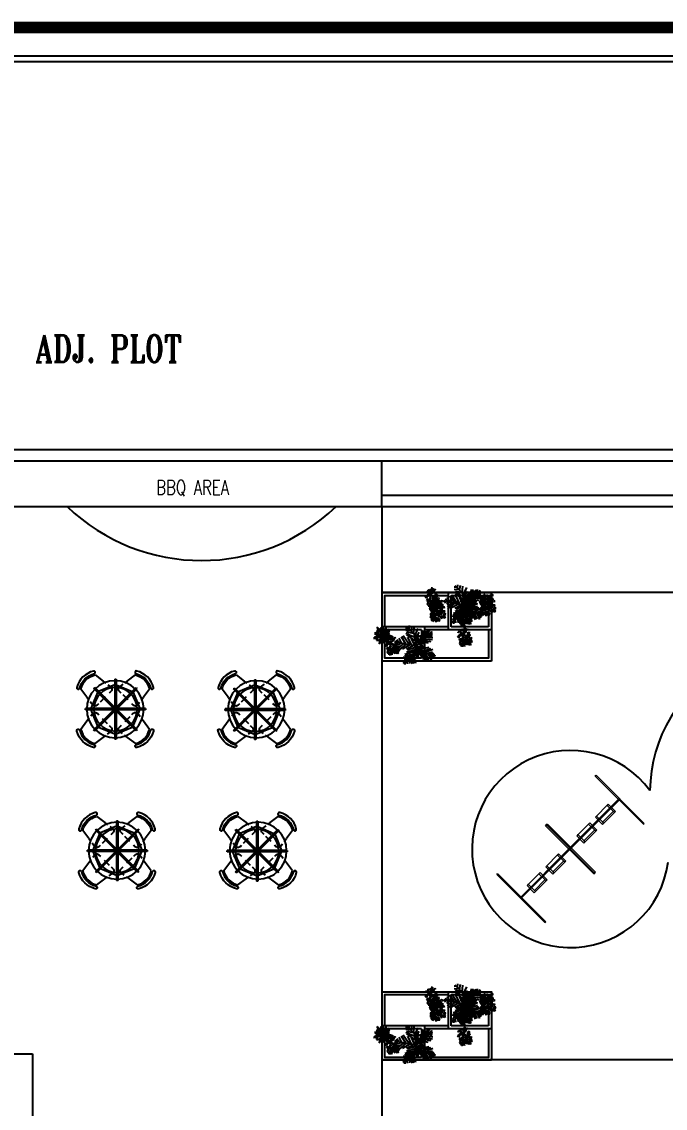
# Model space of a CAD drawing. Extents: x 5706208 to 5786773, y -2031603 to -1909573.
# Drawn here: x 5747250 to 5758540, y -1993629 to -1974573 of the extents above; entities that cross this region are included whole.
import ezdxf

# ---------------------------------------------------------------- set-up
doc = ezdxf.new("R2010")
doc.units = 0
doc.header["$LTSCALE"] = 1000
doc.header["$MEASUREMENT"] = 0
doc.linetypes.add('HIDDEN2', pattern=[0.1875, 0.125, -0.0625])
doc.layers.get('0').update_dxf_attribs({"linetype": 'CONTINUOUS'})
for name, color, linetype in [('A-TEXT', 2, 'CONTINUOUS'), ('BOSQUENUEVO', 88, 'CONTINUOUS'), ('FURNITURE-r', 44, 'CONTINUOUS'), ('HATCH', 254, 'CONTINUOUS'), ('landscape', 82, 'CONTINUOUS'), ('TEXT', 2, 'CONTINUOUS'), ('WALL', 7, 'CONTINUOUS')]:
    doc.layers.add(name, color=color, linetype=linetype)
doc.layers.add('Arbustos', color=88, linetype='CONTINUOUS', lineweight=5)
doc.styles.add('TNR', font='romant.shx', dxfattribs={"width": 0.8})

# ---------------------------------------------------------------- blocks, each defined once
blk = doc.blocks.new('4CDT')
at = {"color": 1}
for points in [[(-363, 624, 0.28125), (-624, 363, -1), (-670, 382, -0.273585), (-382, 670, -1)], [(624, 363, 0.28125), (363, 624, -1), (382, 670, -0.273585), (670, 382, -1)], [(-363, -624, -0.28125), (-624, -363, 1), (-670, -382, 0.273585), (-382, -670, 1)], [(624, -363, -0.28125), (363, -624, 1), (382, -670, 0.273585), (670, -382, 1)]]:
    blk.add_lwpolyline(points, format="xyb", close=True, dxfattribs=at)
for points in [[(-212, 495), (-354, 601, 0.285714), (-601, 354)], [(354, 601), (212, 495, 0.414214)], [(495, 212), (601, 354, 0.285714), (354, 601)], [(-601, 354), (-495, 212, 0.414214)], [(-601, -354), (-495, -212, -0.414214)], [(-212, -495), (-354, -601, -0.285714), (-601, -354)], [(495, -212), (601, -354, -0.285714), (354, -601)], [(354, -601), (212, -495, -0.414214)]]:
    blk.add_lwpolyline(points, format="xyb", dxfattribs=at)
at = {"color": 1, "linetype": 'HIDDEN2'}
for points in [[(-212, 495), (-166, 460, -0.414214)], [(-136, 438), (-71, 389, -0.414214), (-71, 318), (-100, 289, -0.414214)], [(102, 287), (71, 318, -0.414214), (71, 389), (121, 427, -0.285714)], [(159, 455), (212, 495, -0.285714)], [(-455, 159), (-495, 212, -0.285714)], [(-132, 257), (-259, 130, -0.414214)], [(257, 132), (130, 259, -0.414214)], [(495, 212), (460, 166, -0.414214)], [(-287, 102), (-318, 71, -0.414214), (-389, 71), (-427, 121, -0.285714)], [(438, 136), (389, 71, -0.414214), (318, 71), (289, 100, -0.414214)], [(-495, -212), (-460, -166, -0.414214)], [(-438, -136), (-389, -71, -0.414214), (-318, -71), (-289, -100, -0.414214)], [(-257, -132), (-130, -259, -0.414214)], [(132, -257), (259, -130, -0.414214)], [(287, -102), (318, -71, -0.414214), (389, -71), (427, -121, -0.285714)], [(455, -159), (495, -212, -0.285714)], [(-102, -287), (-71, -318, -0.414214), (-71, -389), (-121, -427, -0.285714)], [(136, -438), (71, -389, -0.414214), (71, -318), (100, -289, -0.414214)], [(-159, -455), (-212, -495, -0.285714)], [(212, -495), (166, -460, -0.414214)]]:
    blk.add_lwpolyline(points, format="xyb", dxfattribs=at)
at = {"color": 1}
blk.add_circle((0, 0), 500, dxfattribs=at)
blk = doc.blocks.new('A$C42647AEC')
at = {"layer": 'A-TEXT', "color": 1, "linetype": 'Continuous'}
for p, q in [((1466, 2727), (657, 2392)), ((1466, 3000), (1466, 0)), ((1534, 3000), (1466, 3000)), ((1500, 3000), (1500, 0)), ((1534, 3000), (1534, 0)), ((1534, 2727), (2343, 2392)), ((608, 2343), (273, 1534)), ((2537, 415), (415, 2537)), ((416, 464), (2536, 2584)), ((2561, 439), (439, 2561)), ((439, 439), (2561, 2561)), ((2585, 463), (463, 2585)), ((464, 416), (2584, 2536)), ((2392, 2343), (2727, 1534)), ((0, 1534), (3000, 1534)), ((0, 1500), (3000, 1500)), ((0, 1466), (3000, 1466)), ((608, 657), (273, 1466)), ((1500, 1500), (1500, 1500)), ((1500, 1500), (1500, 1500)), ((2727, 1466), (2392, 657)), ((1466, 273), (657, 608)), ((2343, 608), (1534, 273))]:
    blk.add_line(p, q, dxfattribs=at)
for start, end in [(133.6977, 136.3023), (43.6977, 46.3023), (178.6977, 181.3023), (358.6977, 1.3023), (223.6977, 226.3023), (268.6977, 271.3023), (313.6977, 316.3023)]:
    blk.add_arc((1500, 1500), 1500, start, end, dxfattribs=at)
at = {"layer": 'HATCH', "color": 1, "ltscale": 0.1}
blk.add_line((3000, 1500), (3000, 1504), dxfattribs=at)
at = {"layer": 'WALL', "color": 1, "linetype": 'Continuous', "ltscale": 5}
blk.add_circle((1500, 1500), 1091, dxfattribs=at)
blk = doc.blocks.new('Trees - Imperial1')
at = {"layer": 'landscape', "color": 82}
for p, q in [((-3.7, 19.3), (-27.6, 35.5)), ((-5.1, 28.1), (-24.7, 40.6)), ((-7.3, 39.7), (-21.8, 46.7)), ((-8.7, 47.1), (-17.1, 52.7)), ((-10.2, 53.6), (-13.1, 56)), ((0, 0), (-10.5, 57)), ((-9.1, 51.8), (-6.6, 56)), ((-7.7, 43.4), (-2.6, 49.5)), ((-5.8, 36), (4.7, 48.1)), ((-5.1, 27.6), (10.5, 46.7)), ((-2.9, 16.5), (8.7, 37.8)), ((16.3, 5.8), (23.1, 31.3)), ((22.1, 7.2), (27.5, 32.3)), ((27, 9), (48, 36)), ((27.1, 9.1), (31.1, 36)), ((31.8, 30.9), (32.6, 16.5)), ((35.1, 32.7), (37.3, 22.5)), ((38.7, 34.1), (42, 28.6)), ((43.8, 30), (51, 30.9)), ((44.2, 36.5), (45.2, 32.7)), ((-47.5, 19.7), (-55.8, 18.3)), ((-40.6, 13.7), (-55.1, 10.9)), ((-31.5, 4.5), (-52.5, 25.5)), ((-33.4, 6.3), (-52.2, 5.3)), ((-48.6, 21.1), (-49.3, 29)), ((-28.3, 3.5), (-47.9, -5.8)), ((-43.5, 28.6), (-42.4, 15.6)), ((-38.4, 26.2), (-34.8, 7.7)), ((-21.4, 3), (-38.1, -8.1)), ((-35.5, 28.1), (-24.3, 3.9)), ((0, 0), (-31.5, 4.5)), ((-14.5, 2.1), (-30.8, 25.3)), ((-16, 2.1), (-30.1, -9.5)), ((-24.3, 23.9), (-2.9, 13.7)), ((0, 0), (-22.5, -19.5)), ((-6.6, 1.2), (-21.4, -8.1)), ((-20.7, 13.7), (-1.1, 4.9)), ((-1.1, 6.7), (9, 26.7)), ((0, 0), (27, 9)), ((0, 0), (18, -22.5)), ((3.9, 1.6), (11.2, 24.4)), ((6.5, 1.6), (26, -8.6)), ((10.1, 3.5), (17.7, 26.2)), ((11.2, 3.5), (30.7, -5.8)), ((18.1, 5.8), (35.1, -3.5)), ((24.2, 7.7), (46.7, 1.6)), ((29.7, 12.3), (48.1, 6.3)), ((33.3, 16.5), (48.9, 10.9)), ((36.2, 19.7), (48.1, 17.9)), ((40.5, 25.8), (48.9, 24.8)), ((-17.4, -15.1), (-42.8, -18.8)), ((-28.3, -29), (-42.8, -31.3)), ((-24.3, -21.6), (-42.4, -22.1)), ((-26.8, -26.2), (-40.3, -25.8)), ((-22.5, -19.5), (-37.5, -45)), ((-15.3, -12.8), (-30.1, -12.8)), ((-25, -23.9), (-22.9, -45.3)), ((-20.7, -18.3), (-17.8, -44.4)), ((-6.6, -5.8), (-20, -10)), ((-17.1, -15.1), (-12.7, -40.2)), ((-13.4, -11.4), (-8.7, -32.7)), ((-9.5, -8.6), (-6.2, -23.5)), ((-4.8, -3.5), (-3.7, -14.6)), ((2.5, -3), (-1.5, -20.2)), ((1.8, -2.6), (24.2, -9.5)), ((5, -6.3), (2.1, -25.8)), ((9, -11.4), (3.6, -36)), ((14.1, -17), (6.5, -40.2)), ((7.6, -9.1), (32.2, -14.6)), ((18.1, -22.5), (8.3, -45.7)), ((12.3, -15.1), (36.9, -18.8)), ((16.3, -19.7), (36.2, -23)), ((18, -22.5), (27, -52.5)), ((18.4, -22.5), (40.5, -29)), ((19.2, -25.3), (38.7, -33.2)), ((-30.8, -34.1), (-42.4, -35.5)), ((-34.5, -39.7), (-41, -42.5)), ((-32.6, -36.9), (-31.9, -44.4)), ((-29, -30.9), (-27.9, -43.9)), ((20.2, -30.4), (15.9, -44.8)), ((22.8, -37.9), (19.5, -48.5)), ((21.3, -32.7), (39.1, -40.6)), ((22.8, -38.3), (34.4, -44.8)), ((24.6, -45.7), (23.1, -50.9)), ((24.6, -43.4), (30.7, -47.6)), ((26.8, -49.9), (28.2, -50.9))]:
    blk.add_line(p, q, dxfattribs=at)
blk = doc.blocks.new('Arbusto 73')
at = {"true_color": 0xf0f000}
h = blk.add_hatch(color=2, dxfattribs=at)
h.dxf.hatch_style = 1
h.paths.add_polyline_path([(-0.273, 0.147), (-0.324, 0.169), (-0.344, 0.084), (-0.283, 0.042), (-0.201, 0.085), (-0.237, 0.128)])
h = blk.add_hatch(color=2, dxfattribs=at)
h.dxf.hatch_style = 1
h.paths.add_polyline_path([(-0.145, 0.078), (-0.135, 0.009), (-0.283, 0.042), (-0.201, 0.061), (-0.232, 0.119)])
h = blk.add_hatch(color=2, dxfattribs=at)
h.dxf.hatch_style = 1
h.paths.add_polyline_path([(0.077, 0.246), (0.022, 0.179), (-0.04, 0.246), (0.006, 0.307), (0.052, 0.27)])
h = blk.add_hatch(color=2, dxfattribs=at)
h.dxf.hatch_style = 1
h.paths.add_polyline_path([(0.294, 0.136), (0.262, 0.111), (0.239, 0.149), (0.262, 0.167), (0.292, 0.156)])
h = blk.add_hatch(color=2, dxfattribs=at)
h.dxf.hatch_style = 1
h.paths.add_polyline_path([(0.075, -0.263), (0.131, -0.296), (0.126, -0.336), (0.055, -0.373), (0.024, -0.29)])
h = blk.add_hatch(color=2, dxfattribs=at)
h.dxf.hatch_style = 1
h.paths.add_polyline_path([(0.446, -0.179), (0.395, -0.156), (0.375, -0.241), (0.436, -0.283), (0.518, -0.24), (0.482, -0.197)])
at = {"color": 2, "true_color": 0xf0f000}
for points in [[(-0.273, 0.147), (-0.324, 0.169), (-0.344, 0.084), (-0.283, 0.042), (-0.201, 0.085), (-0.237, 0.128)], [(-0.145, 0.078), (-0.135, 0.009), (-0.283, 0.042), (-0.201, 0.061), (-0.232, 0.119)], [(0.435, 0.039), (0.435, -0.085), (0.364, -0.049), (0.353, 0.02)], [(-0.245, -0.208), (-0.332, -0.217), (-0.378, -0.13), (-0.312, -0.082)], [(-0.195, -0.181), (-0.194, -0.305), (-0.265, -0.268), (-0.276, -0.199)], [(0.075, -0.263), (0.131, -0.296), (0.126, -0.336), (0.055, -0.373), (0.024, -0.29)], [(0.243, -0.163), (0.243, -0.287), (0.172, -0.25), (0.161, -0.181)], [(0.446, -0.179), (0.395, -0.156), (0.375, -0.241), (0.436, -0.283), (0.518, -0.24), (0.482, -0.197)], [(0.609, -0.167), (0.522, -0.176), (0.476, -0.088), (0.542, -0.041)]]:
    blk.add_lwpolyline(points, close=True, dxfattribs=at)
for points in [[(0.608, -0.093), (0.537, -0.056), (0.526, 0.013), (0.608, 0.031)], [(0.238, -0.277), (0.187, -0.254)]]:
    blk.add_lwpolyline(points, dxfattribs=at)
for points in [[(-0.08, 0.2), (-0.166, 0.191), (-0.147, 0.325), (-0.213, 0.278)], [(0.236, 0.07), (0.15, 0.061), (0.169, 0.195), (0.103, 0.148)], [(0.327, 0.242), (0.24, 0.233), (0.26, 0.368), (0.194, 0.32)], [(0.249, 0.081), (0.26, 0.02), (0.211, 0.065), (0.222, 0.032)], [(0.435, 0.039), (0.435, -0.085), (0.353, 0.02), (0.364, -0.049)], [(0.425, 0.159), (0.382, 0.155), (0.392, 0.222), (0.359, 0.198)], [(0.46, 0.289), (0.417, 0.285), (0.426, 0.352), (0.394, 0.329)], [(0.45, 0.173), (0.451, 0.111), (0.41, 0.164), (0.415, 0.129)], [(0.485, 0.303), (0.486, 0.241), (0.445, 0.294), (0.45, 0.259)], [(0.608, 0.031), (0.608, -0.093), (0.526, 0.013), (0.537, -0.056)], [(-0.245, -0.208), (-0.332, -0.217), (-0.312, -0.082), (-0.378, -0.13)], [(-0.195, -0.181), (-0.194, -0.305), (-0.276, -0.199), (-0.265, -0.268)], [(0.028, -0.004), (0.029, -0.127), (-0.053, -0.022), (-0.043, -0.091)], [(0.227, -0.06), (0.227, -0.183), (0.145, -0.078), (0.156, -0.147)], [(0.243, -0.163), (0.243, -0.287), (0.161, -0.181), (0.172, -0.25)], [(0.609, -0.167), (0.522, -0.176), (0.542, -0.041), (0.476, -0.088)], [(0.554, -0.085), (0.512, -0.097), (0.51, -0.029), (0.481, -0.058)]]:
    blk.add_solid(points, dxfattribs=at)
at = {"layer": 'Arbustos', "color": 98, "true_color": 0x005200}
for points in [[(-0.349, 0.044), (-0.338, -0.024), (-0.486, 0.009), (-0.404, 0.027), (-0.435, 0.085)], [(-0.36, 0.237), (-0.309, 0.14), (-0.38, 0.152), (-0.4, 0.191), (-0.37, 0.207)], [(-0.241, -0.035), (-0.312, -0.073), (-0.343, 0.01), (-0.293, 0.037), (-0.237, 0.005)], [(-0.252, 0.058), (-0.201, -0.038), (-0.272, -0.027), (-0.293, 0.012), (-0.262, 0.028)], [(-0.053, 0.003), (-0.002, -0.094), (-0.073, -0.082), (-0.094, -0.044), (-0.063, -0.027)], [(-0.018, 0.009), (-0.069, 0.032), (-0.089, -0.053), (-0.027, -0.095), (0.054, -0.052), (0.018, -0.009)], [(0.026, 0.268), (-0.045, 0.231), (-0.076, 0.314), (-0.025, 0.341), (0.031, 0.308)], [(-0.013, 0.098), (0.038, 0.002), (-0.033, 0.013), (-0.054, 0.052), (-0.023, 0.068)], [(0.007, 0.159), (0.058, 0.062), (-0.013, 0.074), (-0.034, 0.112), (-0.003, 0.129)], [(0.098, 0.182), (0.043, 0.116), (-0.019, 0.182), (0.027, 0.244), (0.073, 0.206)], [(0.165, 0.131), (0.175, 0.062), (0.027, 0.095), (0.109, 0.114), (0.078, 0.172)], [(0.134, 0.09), (0.063, 0.052), (0.032, 0.135), (0.083, 0.162), (0.139, 0.13)], [(0.083, 0.211), (0.134, 0.115), (0.063, 0.126), (0.042, 0.165), (0.073, 0.181)], [(0.097, 0.331), (0.149, 0.234), (0.077, 0.246), (0.057, 0.285), (0.087, 0.301)], [(0.15, 0.061), (0.083, 0.162), (0.154, 0.175), (0.22, 0.148)], [(0.164, 0.304), (0.097, 0.405), (0.168, 0.418), (0.234, 0.391)], [(0.174, 0.309), (0.123, 0.332), (0.103, 0.247), (0.164, 0.205), (0.245, 0.248), (0.209, 0.291)], [(0.189, 0.231), (0.241, 0.134), (0.17, 0.146), (0.149, 0.185), (0.179, 0.201)], [(0.26, 0.293), (0.194, 0.394), (0.265, 0.407), (0.331, 0.381)], [(0.353, 0.02), (0.364, -0.049), (0.216, -0.015), (0.298, 0.003), (0.267, 0.061)], [(0.282, 0.002), (0.25, -0.023), (0.228, 0.015), (0.25, 0.033), (0.281, 0.022)], [(0.256, 0.044), (0.29, 0.001), (0.254, 0.001), (0.24, 0.018), (0.254, 0.028)], [(0.349, -0.069), (0.278, -0.107), (0.247, -0.024), (0.298, 0.003), (0.354, -0.029)], [(0.316, 0.07), (0.294, 0.032), (0.258, 0.06), (0.275, 0.094), (0.301, 0.079)], [(0.285, 0.213), (0.318, 0.169), (0.282, 0.169), (0.269, 0.186), (0.282, 0.197)], [(0.346, 0.327), (0.295, 0.349), (0.276, 0.264), (0.337, 0.222), (0.418, 0.266), (0.382, 0.309)], [(0.394, -0.008), (0.339, -0.075), (0.277, -0.008), (0.323, 0.054), (0.369, 0.016)], [(0.387, 0.373), (0.316, 0.335), (0.285, 0.418), (0.336, 0.445), (0.392, 0.413)], [(0.327, 0.093), (0.379, -0.003), (0.308, 0.008), (0.287, 0.047), (0.317, 0.063)], [(0.31, 0.204), (0.336, 0.155), (0.3, 0.161), (0.29, 0.181), (0.305, 0.189)], [(0.414, 0.052), (0.359, -0.014), (0.297, 0.052), (0.343, 0.114), (0.389, 0.076)], [(0.389, 0.051), (0.338, 0.074), (0.318, -0.011), (0.379, -0.053), (0.46, -0.01), (0.424, 0.033)], [(0.384, 0.123), (0.395, 0.09), (0.319, 0.094), (0.358, 0.11), (0.338, 0.136)], [(0.392, 0.098), (0.398, 0.064), (0.324, 0.081), (0.364, 0.09), (0.349, 0.119)], [(0.345, 0.334), (0.371, 0.286), (0.335, 0.292), (0.325, 0.311), (0.34, 0.319)], [(0.398, 0.393), (0.404, 0.359), (0.33, 0.375), (0.37, 0.385), (0.355, 0.414)], [(0.392, 0.185), (0.358, 0.236), (0.394, 0.242), (0.427, 0.229)], [(0.427, 0.229), (0.432, 0.194), (0.359, 0.211), (0.399, 0.22), (0.384, 0.249)], [(0.444, 0.093), (0.412, 0.068), (0.389, 0.107), (0.412, 0.124), (0.442, 0.113)], [(0.427, 0.315), (0.393, 0.366), (0.429, 0.372), (0.462, 0.359)], [(0.456, 0.064), (0.431, 0.075), (0.421, 0.033), (0.451, 0.012), (0.492, 0.033), (0.474, 0.055)], [(0.462, 0.359), (0.437, 0.37), (0.427, 0.328), (0.457, 0.307), (0.498, 0.328), (0.48, 0.35)], [(0.562, -0.005), (0.506, -0.072), (0.445, -0.006), (0.49, 0.056), (0.536, 0.018)], [(0.504, 0.22), (0.468, 0.201), (0.453, 0.242), (0.478, 0.256), (0.506, 0.239)], [(0.491, 0.194), (0.465, 0.206), (0.456, 0.163), (0.486, 0.142), (0.527, 0.164), (0.509, 0.185)], [(0.514, 0.151), (0.486, 0.117), (0.456, 0.151), (0.478, 0.181), (0.501, 0.163)], [(0.481, 0.09), (0.507, 0.042), (0.471, 0.047), (0.461, 0.067), (0.476, 0.075)], [(0.485, 0.266), (0.511, 0.217), (0.476, 0.223), (0.465, 0.243), (0.48, 0.251)], [(0.538, 0.35), (0.503, 0.331), (0.487, 0.372), (0.513, 0.386), (0.541, 0.37)], [(0.549, 0.281), (0.521, 0.248), (0.49, 0.281), (0.513, 0.312), (0.536, 0.293)], [(-0.312, -0.156), (-0.378, -0.055), (-0.307, -0.042), (-0.241, -0.069)], [(-0.088, -0.152), (-0.078, -0.221), (-0.225, -0.188), (-0.144, -0.17), (-0.175, -0.111)], [(-0.088, -0.087), (-0.159, -0.125), (-0.19, -0.042), (-0.14, -0.015), (-0.084, -0.048)], [(-0.068, -0.043), (-0.119, -0.02), (-0.139, -0.105), (-0.078, -0.147), (0.003, -0.104), (-0.033, -0.061)], [(-0.038, -0.051), (-0.089, -0.029), (-0.109, -0.114), (-0.047, -0.156), (0.034, -0.112), (-0.002, -0.069)], [(-0.036, -0.299), (-0.103, -0.198), (-0.032, -0.185), (0.034, -0.211)], [(-0.038, -0.101), (0.014, -0.197), (-0.057, -0.186), (-0.078, -0.147), (-0.048, -0.131)], [(0.07, -0.304), (-0.001, -0.342), (-0.032, -0.259), (0.019, -0.232), (0.075, -0.264)], [(0.039, -0.221), (-0.012, -0.199), (-0.031, -0.284), (0.03, -0.325), (0.111, -0.282), (0.075, -0.239)], [(0.171, -0.052), (0.181, -0.121), (0.034, -0.088), (0.115, -0.069), (0.084, -0.011)], [(0.319, -0.11), (0.329, -0.179), (0.181, -0.146), (0.263, -0.127), (0.232, -0.069)], [(0.278, -0.181), (0.227, -0.159), (0.207, -0.244), (0.269, -0.285), (0.35, -0.242), (0.314, -0.199)], [(0.298, -0.121), (0.247, -0.098), (0.227, -0.183), (0.289, -0.225), (0.37, -0.182), (0.334, -0.139)], [(0.274, -0.025), (0.247, -0.019), (0.244, -0.062), (0.278, -0.078), (0.314, -0.049), (0.293, -0.031)], [(0.304, -0.064), (0.283, -0.102), (0.247, -0.074), (0.264, -0.04), (0.29, -0.055)], [(0.355, -0.045), (0.366, -0.078), (0.291, -0.075), (0.329, -0.059), (0.309, -0.033)], [(0.446, -0.051), (0.458, -0.083), (0.382, -0.08), (0.42, -0.064), (0.4, -0.038)], [(0.424, -0.068), (0.397, -0.061), (0.394, -0.105), (0.428, -0.12), (0.464, -0.092), (0.443, -0.074)], [(0.47, -0.081), (0.438, -0.105), (0.416, -0.067), (0.439, -0.05), (0.469, -0.061)], [(0.433, -0.061), (0.467, -0.104), (0.43, -0.105), (0.417, -0.087), (0.431, -0.077)], [(0.484, -0.014), (0.518, -0.058), (0.481, -0.058), (0.468, -0.041), (0.482, -0.03)], [(0.542, -0.115), (0.476, -0.014), (0.547, -0.001), (0.613, -0.028)]]:
    blk.add_lwpolyline(points, close=True, dxfattribs=at)
at = {"layer": 'Arbustos'}
for points in [[(-0.08, 0.2), (-0.166, 0.191), (-0.213, 0.278), (-0.147, 0.325)], [(-0.05, 0.29), (-0.049, 0.166), (-0.121, 0.203), (-0.131, 0.272)], [(0.077, 0.246), (0.022, 0.179), (-0.04, 0.246), (0.006, 0.307), (0.052, 0.27)], [(0.236, 0.07), (0.15, 0.061), (0.103, 0.148), (0.169, 0.195)], [(0.249, 0.081), (0.26, 0.02), (0.222, 0.032), (0.211, 0.065)], [(0.425, 0.159), (0.382, 0.155), (0.359, 0.198), (0.392, 0.222)], [(0.46, 0.289), (0.417, 0.285), (0.394, 0.329), (0.426, 0.352)], [(0.45, 0.173), (0.451, 0.111), (0.415, 0.129), (0.41, 0.164)], [(0.485, 0.303), (0.486, 0.241), (0.45, 0.259), (0.445, 0.294)], [(0.028, -0.004), (0.029, -0.127), (-0.043, -0.091), (-0.053, -0.022)], [(0.227, -0.06), (0.227, -0.183), (0.156, -0.147), (0.145, -0.078)], [(0.554, -0.085), (0.512, -0.097), (0.481, -0.058), (0.51, -0.029)], [(0.515, -0.073), (0.488, -0.067), (0.486, -0.11), (0.52, -0.126), (0.556, -0.097), (0.534, -0.079)]]:
    blk.add_lwpolyline(points, close=True, dxfattribs=at)
at = {"layer": 'Arbustos', "color": 0}
for points in [[(0.327, 0.242), (0.24, 0.233), (0.194, 0.32), (0.26, 0.368)], [(0.294, 0.136), (0.262, 0.111), (0.239, 0.149), (0.262, 0.167), (0.292, 0.156)]]:
    blk.add_lwpolyline(points, close=True, dxfattribs=at)
at = {"layer": 'Arbustos', "color": 98, "true_color": 0x005200}
for points in [[(-0.219, -0.346), (-0.24, -0.307), (-0.209, -0.291), (-0.199, -0.261), (-0.148, -0.358), (-0.219, -0.346), (-0.153, -0.299)], [(0.314, -0.274), (0.253, -0.207), (0.298, -0.146), (0.344, -0.183), (0.37, -0.207)], [(0.634, -0.116), (0.486, -0.083), (0.567, -0.065), (0.537, -0.007), (0.623, -0.047)]]:
    blk.add_lwpolyline(points, dxfattribs=at)
at = {"layer": 'Arbustos', "color": 2, "true_color": 0xf0f000}
blk.add_solid([(-0.05, 0.29), (-0.049, 0.166), (-0.131, 0.272), (-0.121, 0.203)], dxfattribs=at)
blk = doc.blocks.new('12PPLT05')
at = {"color": 98, "linetype": 'ByBlock', "true_color": 0x005200}
for centre, radius, start, end in [((-1.08, -1.19), 1.62, 46.5624, 90.8436), ((0.01, 1.6), 1.62, 226.5624, 270.8436), ((-0.51, -1.42), 1.5, 91.7019, 101.5379), ((-0.26, 1.45), 1.5, 248.4565, 281.5379), ((-0.76, 0.02), 0.798, 53.6976, 81.4479), ((0.16, 0.77), 0.798, 177.3463, 214.3867), ((-2.17, -0.06), 2.21, 16.0441, 35.3335), ((1.84, 1.26), 2.21, 181.0347, 215.3335), ((1.24, 0.45), 1.29, 162.7458, 201.4439), ((-1.2, 0.36), 1.29, 342.7458, 21.4439), ((1.05, -0.12), 1.02, 113.8981, 174.104), ((-0.38, 0.91), 1.02, 293.8981, 354.104), ((-0.47, 1.8), 1.89, 285.4903, 325.7263), ((0.42, -2.94), 2.94, 73.8469, 97.4626), ((1.49, 0.22), 1.47, 145.5383, 164.4558), ((-1.17, 0.81), 1.47, 348.8253, 9.2585), ((1.6, -1.09), 1.89, 105.4903, 123.6876), ((0.82, -1.04), 1.29, 78.242, 101.2871), ((0.3, 1.25), 1.29, 285.0191, 307.5292), ((-0.13, -2.16), 2.15, 85.5391, 114.6268), ((-0.86, 1.93), 2.15, 265.5391, 294.6268), ((0.35, -1.61), 1.62, 101.2054, 142.1916), ((-1.24, 0.97), 1.62, 281.2054, 299.3927), ((1.22, -1.88), 2.2, 122.4479, 148.7105), ((-1.85, 1.13), 2.2, 302.4479, 328.7105), ((-1.25, 0.08), 1.29, 306.2366, 355.5237), ((0.8, -1.06), 1.29, 154.6443, 175.5237), ((2.24, -0.91), 2.38, 170.2861, 187.6991), ((-2.32, -0.34), 2.38, 337.9745, 7.6991), ((0.81, -0.37), 0.848, 203.2839, 221.9453), ((0.86, 2.81), 2.94, 253.8469, 277.4626), ((-0.59, -0.59), 0.848, 335.5328, 41.9453), ((2.43, 1.74), 2.97, 216.2562, 237.9103), ((-1.54, -2.54), 2.97, 36.2562, 57.9103), ((1.31, 0.08), 1.27, 214.1854, 235.0337), ((-0.69, -1.06), 1.27, 4.6144, 28.6926), ((1.01, 0.73), 1.22, 246.3876, 271.4044), ((0.07, -1.24), 1.22, 37.7343, 66.5513)]:
    blk.add_arc(centre, radius, start, end, dxfattribs=at)
blk = doc.blocks.new('Bugambilias')
at = {"layer": 'Arbustos', "true_color": 0xd600d6}
h = blk.add_hatch(color=212, dxfattribs=at)
h.dxf.hatch_style = 1
h.paths.add_polyline_path([(0.432, 0.354), (0.384, 0.358), (0.386, 0.305), (0.42, 0.302), (0.444, 0.333)])
h.paths.add_polyline_path([(0.432, 0.281), (0.389, 0.331), (0.38, 0.289), (0.397, 0.269), (0.413, 0.282)])
h.paths.add_polyline_path([(0.438, 0.328), (0.421, 0.366), (0.357, 0.301), (0.404, 0.319), (0.407, 0.279)])
h.paths.add_polyline_path([(0.39, 0.238), (0.34, 0.254), (0.331, 0.2), (0.374, 0.184), (0.385, 0.218)])
h.paths.add_polyline_path([(0.305, 0.257), (0.257, 0.254), (0.268, 0.202), (0.303, 0.204), (0.321, 0.239)])
h.paths.add_polyline_path([(0.3, 0.231), (0.251, 0.246), (0.241, 0.193), (0.284, 0.176), (0.295, 0.21)])
h.paths.add_polyline_path([(0.292, 0.341), (0.278, 0.269), (0.321, 0.278), (0.352, 0.309)])
h.paths.add_polyline_path([(0.49, 0.121), (0.473, 0.159), (0.409, 0.094), (0.456, 0.111), (0.459, 0.072)])
h.paths.add_polyline_path([(0.424, 0.161), (0.376, 0.157), (0.387, 0.105), (0.421, 0.108), (0.439, 0.143)])
h.paths.add_polyline_path([(0.288, 0.124), (0.288, 0.051), (0.328, 0.067), (0.353, 0.103)])
h.paths.add_polyline_path([(0.423, 0.168), (0.418, 0.234), (0.386, 0.205), (0.388, 0.178), (0.409, 0.18)])
h = blk.add_hatch(color=212, dxfattribs=at)
h.dxf.hatch_style = 1
h.paths.add_polyline_path([(0.052, -0.114), (0.002, -0.098), (-0.008, -0.152), (0.035, -0.168), (0.046, -0.134)])
h.paths.add_polyline_path([(0.033, -0.142), (-0.015, -0.146), (-0.004, -0.198), (0.031, -0.195), (0.048, -0.161)])
h.paths.add_polyline_path([(0.043, -0.095), (0.038, -0.029), (0.005, -0.058), (0.008, -0.085), (0.028, -0.083)])
h.paths.add_polyline_path([(0.041, -0.075), (-0.008, -0.059), (-0.018, -0.113), (0.025, -0.129), (0.036, -0.095)])
h = blk.add_hatch(color=212, dxfattribs=at)
h.dxf.hatch_style = 1
h.paths.add_polyline_path([(0.472, -0.11), (0.471, -0.147), (0.492, -0.138), (0.504, -0.121)])
h.paths.add_polyline_path([(0.582, -0.163), (0.577, -0.097), (0.545, -0.126), (0.547, -0.153), (0.568, -0.151)])
h.paths.add_polyline_path([(0.534, -0.167), (0.516, -0.195), (0.478, -0.158), (0.495, -0.117), (0.551, -0.113), (0.546, -0.146)])
h.paths.add_polyline_path([(0.51, -0.037), (0.46, -0.021), (0.45, -0.075), (0.493, -0.091), (0.504, -0.057)])
h.paths.add_polyline_path([(0.544, -0.113), (0.495, -0.117), (0.507, -0.169), (0.541, -0.166), (0.559, -0.132)])
at = {"layer": 'Arbustos', "color": 212, "true_color": 0xd600d6}
for points in [[(-0.037, 0.203), (-0.055, 0.175), (-0.093, 0.212), (-0.076, 0.253), (-0.021, 0.257), (-0.025, 0.224)], [(0.002, 0.067), (-0.015, 0.105), (-0.079, 0.041), (-0.032, 0.058), (-0.029, 0.018)], [(0.002, 0.147), (-0.037, 0.209), (-0.062, 0.168), (-0.045, 0.129)], [(0.028, 0.089), (-0.012, 0.152), (-0.036, 0.11), (-0.019, 0.072)], [(0.058, 0.145), (0.041, 0.183), (-0.023, 0.118), (0.024, 0.135), (0.027, 0.096)], [(0.058, -0.027), (0.041, 0.011), (-0.023, -0.054), (0.024, -0.037), (0.028, -0.076)], [(0.044, 0.143), (0.026, 0.115), (-0.012, 0.152), (0.006, 0.193), (0.061, 0.198), (0.056, 0.164)], [(0.028, 0.003), (0.027, -0.07), (0.067, -0.053), (0.092, -0.018)], [(0.075, 0.027), (0.028, 0.003), (0.033, -0.056), (0.082, -0.059)], [(0.088, 0.206), (0.07, 0.179), (0.032, 0.215), (0.05, 0.256), (0.105, 0.261), (0.101, 0.227)], [(0.066, 0.117), (0.043, 0.129), (0.033, 0.103), (0.053, 0.091), (0.061, 0.107)], [(0.063, 0.087), (0.051, 0.075), (0.036, 0.096), (0.048, 0.115), (0.076, 0.112), (0.071, 0.096)], [(0.118, 0.09), (0.101, 0.128), (0.037, 0.063), (0.084, 0.081), (0.087, 0.041)], [(0.087, 0.134), (0.038, 0.13), (0.05, 0.078), (0.084, 0.081), (0.102, 0.115)], [(0.076, 0.076), (0.052, 0.078), (0.053, 0.052), (0.07, 0.05), (0.082, 0.066)], [(0.098, 0.124), (0.092, 0.144), (0.055, 0.118), (0.08, 0.122), (0.078, 0.102)], [(0.085, 0.026), (0.071, 0.06), (0.055, 0.042), (0.06, 0.021)], [(0.076, 0.046), (0.08, 0.079), (0.061, 0.067), (0.06, 0.054), (0.07, 0.053)], [(0.126, 0.249), (0.077, 0.265), (0.067, 0.211), (0.11, 0.195), (0.121, 0.229)], [(0.13, 0.117), (0.08, 0.133), (0.07, 0.079), (0.113, 0.063), (0.124, 0.097)], [(0.115, 0.053), (0.092, 0.065), (0.083, 0.039), (0.102, 0.027), (0.111, 0.043)], [(0.146, 0.086), (0.128, 0.058), (0.09, 0.094), (0.107, 0.135), (0.162, 0.14), (0.158, 0.106)], [(0.129, 0.044), (0.123, 0.11), (0.091, 0.081), (0.093, 0.055), (0.114, 0.056)], [(0.125, 0.158), (0.113, 0.145), (0.098, 0.167), (0.11, 0.185), (0.138, 0.183), (0.133, 0.167)], [(0.142, 0.156), (0.137, 0.176), (0.1, 0.15), (0.125, 0.154), (0.123, 0.135)], [(0.159, 0.093), (0.109, 0.109), (0.1, 0.055), (0.143, 0.039), (0.154, 0.073)], [(0.165, 0.107), (0.125, 0.17), (0.101, 0.128), (0.118, 0.09)], [(0.125, 0.012), (0.101, 0.014), (0.102, -0.013), (0.119, -0.014), (0.131, 0.001)], [(0.132, 0.157), (0.135, 0.19), (0.116, 0.178), (0.115, 0.165), (0.126, 0.164)], [(0.174, 0.26), (0.156, 0.232), (0.118, 0.268), (0.135, 0.31), (0.19, 0.314), (0.186, 0.281)], [(0.144, 0.179), (0.12, 0.181), (0.121, 0.155), (0.138, 0.153), (0.15, 0.168)], [(0.163, 0.063), (0.155, 0.082), (0.123, 0.05), (0.146, 0.058), (0.148, 0.039)], [(0.167, 0.048), (0.162, 0.068), (0.125, 0.042), (0.149, 0.046), (0.147, 0.026)], [(0.146, -0.03), (0.149, 0.003), (0.13, -0.009), (0.129, -0.022), (0.139, -0.023)], [(0.156, -0.017), (0.153, 0.016), (0.137, 0.001), (0.138, -0.012), (0.148, -0.011)], [(0.187, 0.268), (0.14, 0.244), (0.145, 0.185), (0.194, 0.182)], [(0.17, 0.19), (0.158, 0.178), (0.143, 0.199), (0.155, 0.218), (0.182, 0.215), (0.177, 0.199)], [(0.233, 0.212), (0.216, 0.25), (0.152, 0.185), (0.199, 0.202), (0.202, 0.163)], [(0.215, 0.171), (0.165, 0.186), (0.156, 0.133), (0.199, 0.116), (0.21, 0.15)], [(0.173, 0.15), (0.176, 0.183), (0.157, 0.171), (0.156, 0.158), (0.167, 0.157)], [(0.184, 0.101), (0.175, 0.087), (0.156, 0.105), (0.165, 0.126), (0.192, 0.128), (0.19, 0.112)], [(0.185, 0.208), (0.16, 0.201), (0.157, 0.171), (0.181, 0.166)], [(0.187, 0.082), (0.163, 0.084), (0.164, 0.058), (0.181, 0.056), (0.193, 0.072)], [(0.17, 0.22), (0.169, 0.147), (0.209, 0.164), (0.234, 0.199)], [(0.171, 0.262), (0.171, 0.226), (0.191, 0.234), (0.203, 0.252)], [(0.199, 0.043), (0.176, 0.031), (0.179, 0.001), (0.203, 0)], [(0.223, 0.008), (0.215, 0.027), (0.183, -0.005), (0.206, 0.004), (0.208, -0.016)], [(0.217, 0.044), (0.197, 0.076), (0.185, 0.055), (0.193, 0.036)], [(0.25, 0.167), (0.21, 0.23), (0.186, 0.188), (0.203, 0.15)], [(0.205, 0.096), (0.203, 0.129), (0.187, 0.115), (0.188, 0.101), (0.198, 0.102)], [(0.191, 0.019), (0.191, -0.017), (0.211, -0.009), (0.223, 0.008)], [(0.242, 0.076), (0.217, 0.084), (0.212, 0.057), (0.234, 0.049), (0.239, 0.066)], [(0.244, 0.046), (0.235, 0.032), (0.216, 0.051), (0.225, 0.071), (0.252, 0.074), (0.25, 0.057)], [(0.266, 0.157), (0.246, 0.189), (0.234, 0.168), (0.243, 0.149)], [(0.259, 0.038), (0.235, 0.036), (0.24, 0.01), (0.258, 0.011), (0.266, 0.028)], [(0.3, 0.231), (0.251, 0.246), (0.241, 0.193), (0.284, 0.176), (0.295, 0.21)], [(0.277, -0.01), (0.257, 0.021), (0.245, 0), (0.253, -0.019)], [(0.265, 0.008), (0.262, 0.041), (0.246, 0.027), (0.247, 0.014), (0.257, 0.014)], [(0.305, 0.257), (0.257, 0.254), (0.268, 0.202), (0.303, 0.204), (0.321, 0.239)], [(0.279, 0.175), (0.276, 0.208), (0.26, 0.193), (0.261, 0.18), (0.271, 0.181)], [(0.302, 0.021), (0.277, 0.029), (0.272, 0.002), (0.294, -0.006), (0.299, 0.011)], [(0.292, 0.341), (0.278, 0.269), (0.321, 0.278), (0.352, 0.309)], [(0.287, 0.169), (0.328, 0.109), (0.352, 0.146), (0.352, 0.189)], [(0.288, 0.124), (0.288, 0.051), (0.328, 0.067), (0.353, 0.103)], [(0.378, 0.091), (0.329, 0.107), (0.319, 0.053), (0.362, 0.037), (0.373, 0.071)], [(0.37, 0.11), (0.322, 0.106), (0.333, 0.054), (0.367, 0.057), (0.385, 0.092)], [(0.39, 0.238), (0.34, 0.254), (0.331, 0.2), (0.374, 0.184), (0.385, 0.218)], [(0.411, 0.028), (0.372, 0.091), (0.347, 0.049), (0.364, 0.011)], [(0.438, 0.328), (0.421, 0.366), (0.357, 0.301), (0.404, 0.319), (0.407, 0.279)], [(0.438, 0.036), (0.421, 0.075), (0.357, 0.01), (0.404, 0.027), (0.408, -0.012)], [(0.412, 0.015), (0.364, 0.011), (0.375, -0.041), (0.41, -0.039), (0.428, -0.004)], [(0.424, -0.038), (0.405, -0.065), (0.367, -0.029), (0.385, 0.012), (0.44, 0.017), (0.436, -0.017)], [(0.424, 0.161), (0.376, 0.157), (0.387, 0.105), (0.421, 0.108), (0.439, 0.143)], [(0.432, 0.281), (0.389, 0.331), (0.38, 0.289), (0.397, 0.269), (0.413, 0.282)], [(0.432, 0.354), (0.384, 0.358), (0.386, 0.305), (0.42, 0.302), (0.444, 0.333)], [(0.423, 0.168), (0.418, 0.234), (0.386, 0.205), (0.388, 0.178), (0.409, 0.18)], [(0.462, 0.091), (0.412, 0.107), (0.402, 0.053), (0.445, 0.037), (0.456, 0.071)], [(0.49, 0.121), (0.473, 0.159), (0.409, 0.094), (0.456, 0.111), (0.459, 0.072)], [(0.475, -0.039), (0.47, 0.026), (0.438, -0.003), (0.44, -0.029), (0.46, -0.027)], [(0.535, 0.323), (0.518, 0.361), (0.454, 0.296), (0.502, 0.313), (0.505, 0.274)], [(0.511, 0.288), (0.464, 0.264), (0.469, 0.205), (0.518, 0.202)], [(0.532, 0.197), (0.513, 0.169), (0.476, 0.205), (0.493, 0.247), (0.548, 0.251), (0.544, 0.218)], [(0.545, 0.29), (0.505, 0.353), (0.481, 0.312), (0.498, 0.273)], [(0.521, 0.163), (0.516, 0.228), (0.483, 0.199), (0.485, 0.173), (0.506, 0.175)], [(0.494, 0.24), (0.493, 0.167), (0.533, 0.184), (0.558, 0.219)], [(0.562, 0.08), (0.516, 0.056), (0.521, -0.003), (0.569, -0.005)], [(0.597, -0.003), (0.58, 0.035), (0.516, -0.03), (0.563, -0.012), (0.566, -0.052)], [(0.597, 0.083), (0.557, 0.146), (0.533, 0.104), (0.55, 0.066)], [(0.546, 0.032), (0.545, -0.04), (0.585, -0.024), (0.61, 0.011)], [(0.626, -0.047), (0.586, 0.016), (0.562, -0.026), (0.579, -0.064)], [(0.639, 0.073), (0.621, 0.045), (0.583, 0.082), (0.6, 0.123), (0.656, 0.128), (0.651, 0.094)], [(0.647, 0.147), (0.597, 0.162), (0.588, 0.109), (0.631, 0.092), (0.642, 0.126)], [(0.663, 0.045), (0.628, 0.066), (0.612, -0.024), (0.641, 0.017), (0.666, -0.013)], [(-0.042, -0.069), (-0.048, -0.003), (-0.08, -0.032), (-0.078, -0.059), (-0.057, -0.057)], [(-0.013, -0.093), (-0.018, -0.027), (-0.05, -0.056), (-0.048, -0.083), (-0.027, -0.081)], [(0.03, -0.017), (-0.018, -0.021), (-0.007, -0.073), (0.027, -0.07), (0.045, -0.035)], [(0.041, -0.075), (-0.008, -0.059), (-0.018, -0.113), (0.025, -0.129), (0.036, -0.095)], [(0.033, -0.142), (-0.015, -0.146), (-0.004, -0.198), (0.031, -0.195), (0.048, -0.161)], [(0.052, -0.114), (0.002, -0.098), (-0.008, -0.152), (0.035, -0.168), (0.046, -0.134)], [(0.043, -0.095), (0.038, -0.029), (0.005, -0.058), (0.008, -0.085), (0.028, -0.083)], [(0.089, -0.151), (0.084, -0.085), (0.052, -0.114), (0.054, -0.14), (0.074, -0.139)], [(0.121, -0.115), (0.102, -0.143), (0.065, -0.106), (0.082, -0.065), (0.137, -0.061), (0.133, -0.094)], [(0.103, -0.07), (0.098, -0.004), (0.066, -0.033), (0.068, -0.06), (0.089, -0.058)], [(0.114, -0.115), (0.113, -0.188), (0.153, -0.172), (0.178, -0.137)], [(0.176, -0.031), (0.13, -0.055), (0.135, -0.114), (0.183, -0.116)], [(0.214, -0.068), (0.196, -0.096), (0.158, -0.059), (0.175, -0.018), (0.23, -0.013), (0.226, -0.047)], [(0.16, -0.079), (0.159, -0.152), (0.199, -0.135), (0.224, -0.1)], [(0.189, -0.153), (0.188, -0.226), (0.228, -0.21), (0.253, -0.174)], [(0.216, -0.072), (0.213, -0.039), (0.197, -0.053), (0.198, -0.066), (0.208, -0.066)], [(0.25, -0.078), (0.201, -0.082), (0.213, -0.134), (0.247, -0.131), (0.265, -0.096)], [(0.215, -0.131), (0.214, -0.204), (0.254, -0.188), (0.279, -0.153)], [(0.282, -0.185), (0.242, -0.122), (0.217, -0.164), (0.235, -0.202)], [(0.262, -0.084), (0.253, -0.065), (0.221, -0.098), (0.245, -0.089), (0.247, -0.109)], [(0.259, -0.012), (0.236, -0.024), (0.239, -0.053), (0.263, -0.055)], [(0.295, -0.041), (0.247, -0.045), (0.258, -0.097), (0.293, -0.094), (0.31, -0.06)], [(0.251, -0.036), (0.25, -0.072), (0.271, -0.064), (0.283, -0.046)], [(0.283, -0.046), (0.274, -0.06), (0.255, -0.042), (0.264, -0.021), (0.291, -0.019), (0.289, -0.036)], [(0.298, -0.105), (0.275, -0.116), (0.277, -0.146), (0.302, -0.147)], [(0.315, -0.103), (0.296, -0.072), (0.283, -0.093), (0.292, -0.112)], [(0.29, -0.128), (0.289, -0.165), (0.309, -0.157), (0.322, -0.139)], [(0.319, -0.017), (0.295, -0.019), (0.3, -0.045), (0.317, -0.043), (0.326, -0.026)], [(0.341, -0.071), (0.316, -0.063), (0.311, -0.09), (0.332, -0.098), (0.338, -0.081)], [(0.346, -0.054), (0.343, -0.021), (0.327, -0.036), (0.328, -0.049), (0.339, -0.048)], [(0.358, -0.11), (0.333, -0.112), (0.339, -0.138), (0.356, -0.136), (0.365, -0.119)], [(0.361, -0.106), (0.358, -0.073), (0.342, -0.088), (0.343, -0.101), (0.353, -0.1)], [(0.384, -0.137), (0.376, -0.118), (0.344, -0.15), (0.367, -0.142), (0.369, -0.162)], [(0.36, -0.023), (0.359, -0.096), (0.399, -0.079), (0.424, -0.044)], [(0.433, -0.122), (0.394, -0.059), (0.369, -0.101), (0.386, -0.139)], [(0.405, -0.099), (0.396, -0.113), (0.377, -0.095), (0.386, -0.074), (0.413, -0.072), (0.411, -0.089)], [(0.425, -0.103), (0.378, -0.127), (0.383, -0.186), (0.432, -0.189)], [(0.404, -0.046), (0.381, -0.058), (0.383, -0.088), (0.408, -0.089)], [(0.408, -0.049), (0.405, -0.016), (0.389, -0.031), (0.39, -0.044), (0.401, -0.043)], [(0.459, -0.1), (0.42, -0.037), (0.395, -0.079), (0.412, -0.117)], [(0.438, -0.156), (0.418, -0.125), (0.406, -0.145), (0.414, -0.165)], [(0.437, -0.146), (0.434, -0.113), (0.418, -0.128), (0.419, -0.141), (0.429, -0.14)], [(0.484, -0.059), (0.434, -0.043), (0.424, -0.097), (0.467, -0.113), (0.478, -0.079)], [(0.463, -0.124), (0.438, -0.116), (0.433, -0.143), (0.455, -0.151), (0.46, -0.134)], [(0.51, -0.037), (0.46, -0.021), (0.45, -0.075), (0.493, -0.091), (0.504, -0.057)], [(0.48, -0.162), (0.456, -0.164), (0.461, -0.19), (0.478, -0.189), (0.487, -0.172)], [(0.48, -0.086), (0.457, -0.098), (0.46, -0.128), (0.484, -0.129)], [(0.525, -0.141), (0.475, -0.125), (0.466, -0.179), (0.509, -0.195), (0.52, -0.162)], [(0.518, -0.135), (0.47, -0.139), (0.481, -0.191), (0.515, -0.188), (0.533, -0.154)], [(0.472, -0.11), (0.471, -0.147), (0.492, -0.138), (0.504, -0.121)], [(0.534, -0.167), (0.516, -0.195), (0.478, -0.158), (0.495, -0.117), (0.551, -0.113), (0.546, -0.146)], [(0.511, -0.166), (0.509, -0.134), (0.492, -0.148), (0.493, -0.161), (0.504, -0.16)], [(0.544, -0.113), (0.495, -0.117), (0.507, -0.169), (0.541, -0.166), (0.559, -0.132)], [(0.591, -0.05), (0.545, -0.074), (0.55, -0.133), (0.598, -0.135)], [(0.582, -0.163), (0.577, -0.097), (0.545, -0.126), (0.547, -0.153), (0.568, -0.151)], [(0.575, -0.098), (0.574, -0.17), (0.614, -0.154), (0.639, -0.119)], [(0.665, -0.101), (0.623, -0.051), (0.613, -0.093), (0.63, -0.113), (0.646, -0.1)]]:
    blk.add_lwpolyline(points, close=True, dxfattribs=at)
for points in [[(0.002, 0.147), (-0.037, 0.209), (-0.045, 0.129), (-0.062, 0.168)], [(0.028, 0.089), (-0.012, 0.152), (-0.019, 0.072), (-0.036, 0.11)], [(0.075, 0.027), (0.028, 0.003), (0.082, -0.059), (0.033, -0.056)], [(0.085, 0.026), (0.071, 0.06), (0.06, 0.021), (0.055, 0.042)], [(0.165, 0.107), (0.125, 0.17), (0.118, 0.09), (0.101, 0.128)], [(0.187, 0.268), (0.14, 0.244), (0.194, 0.182), (0.145, 0.185)], [(0.185, 0.208), (0.16, 0.201), (0.181, 0.166), (0.157, 0.171)], [(0.199, 0.043), (0.176, 0.031), (0.203, 0), (0.179, 0.001)], [(0.217, 0.044), (0.197, 0.076), (0.193, 0.036), (0.185, 0.055)], [(0.25, 0.167), (0.21, 0.23), (0.203, 0.15), (0.186, 0.188)], [(0.266, 0.157), (0.246, 0.189), (0.243, 0.149), (0.234, 0.168)], [(0.277, -0.01), (0.257, 0.021), (0.253, -0.019), (0.245, 0)], [(0.411, 0.028), (0.372, 0.091), (0.364, 0.011), (0.347, 0.049)], [(0.511, 0.288), (0.464, 0.264), (0.518, 0.202), (0.469, 0.205)], [(0.545, 0.29), (0.505, 0.353), (0.498, 0.273), (0.481, 0.312)], [(0.562, 0.08), (0.516, 0.056), (0.569, -0.005), (0.521, -0.003)], [(0.597, 0.083), (0.557, 0.146), (0.55, 0.066), (0.533, 0.104)], [(0.626, -0.047), (0.586, 0.016), (0.579, -0.064), (0.562, -0.026)], [(0.176, -0.031), (0.13, -0.055), (0.183, -0.116), (0.135, -0.114)], [(0.282, -0.185), (0.242, -0.122), (0.235, -0.202), (0.217, -0.164)], [(0.259, -0.012), (0.236, -0.024), (0.263, -0.055), (0.239, -0.053)], [(0.298, -0.105), (0.275, -0.116), (0.302, -0.147), (0.277, -0.146)], [(0.315, -0.103), (0.296, -0.072), (0.292, -0.112), (0.283, -0.093)], [(0.433, -0.122), (0.394, -0.059), (0.386, -0.139), (0.369, -0.101)], [(0.425, -0.103), (0.378, -0.127), (0.432, -0.189), (0.383, -0.186)], [(0.404, -0.046), (0.381, -0.058), (0.408, -0.089), (0.383, -0.088)], [(0.459, -0.1), (0.42, -0.037), (0.412, -0.117), (0.395, -0.079)], [(0.438, -0.156), (0.418, -0.125), (0.414, -0.165), (0.406, -0.145)], [(0.48, -0.086), (0.457, -0.098), (0.484, -0.129), (0.46, -0.128)], [(0.591, -0.05), (0.545, -0.074), (0.598, -0.135), (0.55, -0.133)]]:
    blk.add_solid(points, dxfattribs=at)
blk = doc.blocks.new('A$C6DBF473D')
at = {"layer": 'FURNITURE-r', "lineweight": 0}
for p, q in [((0, 1.193), (0, 0)), ((0.022, 1.193), (0.022, 0)), ((1.211, 1.193), (1.211, 0)), ((1.233, 1.193), (1.233, 0)), ((0, 0.619), (1.233, 0.619)), ((0, 0.596), (1.233, 0.596))]:
    blk.add_line(p, q, dxfattribs=at)
for points in [[(0.209, 0.683), (0.531, 0.683), (0.531, 0.504), (0.209, 0.504)], [(0.209, 0.683), (0.238, 0.683), (0.238, 0.504), (0.209, 0.504)], [(0.502, 0.683), (0.531, 0.683), (0.531, 0.504), (0.502, 0.504)], [(0.672, 0.683), (0.993, 0.683), (0.993, 0.504), (0.672, 0.504)], [(0.672, 0.683), (0.7, 0.683), (0.7, 0.504), (0.672, 0.504)], [(0.964, 0.683), (0.993, 0.683), (0.993, 0.504), (0.964, 0.504)], [(0.502, 0.504), (0.238, 0.504), (0.238, 0.532), (0.502, 0.532)], [(0.964, 0.504), (0.7, 0.504), (0.7, 0.532), (0.964, 0.532)]]:
    blk.add_lwpolyline(points, close=True, dxfattribs=at)
blk = doc.blocks.new('TLB-A1MM-DB')
at = {"color": 3, "linetype": 'Continuous'}
blk.add_line((35356.47, 19618.46), (34670.47, 19618.46), dxfattribs=at)
at = {"color": 7, "linetype": 'Continuous', "const_width": 2}
blk.add_lwpolyline([(34664.47, 19058.04), (35465.47, 19058.04), (35465.47, 19624.46), (34664.47, 19624.46)], close=True, dxfattribs=at)
at = {"color": 3, "linetype": 'Continuous'}
blk.add_lwpolyline([(34669.47, 19063.04), (35460.47, 19063.04), (35460.47, 19619.46), (34669.47, 19619.46)], close=True, dxfattribs=at)

msp = doc.modelspace()

# ---------------------------------------------------------------- linework, layer by layer
at = {"color": 8}
for p, q in [((5728339.5, -1982074.8), (5769589.5, -1982074.8)), ((5728539.5, -1982274.8), (5769389.5, -1982274.8)), ((5754736.9, -1985235.2), (5754736.9, -1984585.6)), ((5754786.9, -1985185.2), (5754786.9, -1984635.6)), ((5754736.9, -1985185.2), (5753572.8, -1985185.2)), ((5754313.6, -1985185.2), (5754313.6, -1985784.8)), ((5755441.3, -1985185.2), (5754786.9, -1985185.2)), ((5754263.6, -1985235.2), (5753622.8, -1985235.2)), ((5754263.6, -1985235.2), (5754263.6, -1985734.8)), ((5755491.3, -1985235.2), (5754313.6, -1985235.2)), ((5754736.9, -1992236), (5754736.9, -1991586.4)), ((5754786.9, -1992186), (5754786.9, -1991636.4)), ((5754736.9, -1992186), (5753572.8, -1992186)), ((5754263.6, -1992236), (5753622.8, -1992236)), ((5754263.6, -1992236), (5754263.6, -1992735.6)), ((5754313.6, -1992186), (5754313.6, -1992785.6)), ((5755491.3, -1992236), (5754313.6, -1992236)), ((5755441.3, -1992186), (5754786.9, -1992186)), ((5728539.5, -1992674.8), (5747439.5, -1992674.8)), ((5747439.5, -1992674.8), (5747439.5, -1995074.8))]:
    msp.add_line(p, q, dxfattribs=at)
at = {"color": 8, "ltscale": 10}
for p, q in [((5757312.8, -1987804.9), (5757328.5, -1987789.1)), ((5756441.7, -1988675.9), (5756473.3, -1988644.3)), ((5758155.3, -1988647.4), (5758171.1, -1988631.7)), ((5755586.5, -1989531.1), (5755602.2, -1989515.4)), ((5757284.3, -1989518.5), (5757315.9, -1989486.9)), ((5756429, -1990373.7), (5756444.8, -1990357.9))]:
    msp.add_line(p, q, dxfattribs=at)
at = {"color": 8}
for points in [[(5755491.3, -1985784.8), (5753572.8, -1985784.8), (5753572.8, -1984585.6), (5755491.3, -1984585.6)], [(5755491.3, -1992785.6), (5753572.8, -1992785.6), (5753572.8, -1991586.4), (5755491.3, -1991586.4)]]:
    msp.add_lwpolyline(points, close=True, dxfattribs=at)
for points in [[(5753622.8, -1985185.2), (5753622.8, -1984635.6), (5754736.9, -1984635.6)], [(5754786.9, -1984635.6), (5755441.3, -1984635.6), (5755441.3, -1985185.2)], [(5754263.6, -1985734.8), (5753622.8, -1985734.8), (5753622.8, -1985235.2)], [(5755441.3, -1985235.2), (5755441.3, -1985734.8), (5754313.6, -1985734.8)], [(5753622.8, -1992186), (5753622.8, -1991636.4), (5754736.9, -1991636.4)], [(5754786.9, -1991636.4), (5755441.3, -1991636.4), (5755441.3, -1992186)], [(5754263.6, -1992735.6), (5753622.8, -1992735.6), (5753622.8, -1992236)], [(5755441.3, -1992236), (5755441.3, -1992735.6), (5754313.6, -1992735.6)]]:
    msp.add_lwpolyline(points, dxfattribs=at)
at = {"layer": 'WALL', "color": 8, "ltscale": 0.1}
for p, q in [((5753570.6, -1983074.8), (5753570.6, -1982274.8)), ((5753570.6, -1982874.8), (5768789.5, -1982874.8)), ((5729339.5, -1983074.8), (5768589.5, -1983074.8)), ((5753570.6, -1983074.8), (5753570.6, -1995074.8)), ((5753570.6, -1984574.8), (5767102.2, -1984574.8)), ((5753570.6, -1992774.8), (5767087.4, -1992774.8))]:
    msp.add_line(p, q, dxfattribs=at)
for centre, radius, start, end in [((5750405.1, -1980612.7), 3409.6, 226.22934, 313.77066), ((5760805.7, -1988080.8), 2535, 355.89897, 179.46693), ((5756878.8, -1989081.4), 1728.2, 36.34253, 352.24674)]:
    msp.add_arc(centre, radius, start, end, dxfattribs=at)

# ---------------------------------------------------------------- block references
at = {"linetype": 'Continuous', "xscale": 100.3297328334302, "yscale": 100.3297328334529, "zscale": 100.3297328334529}
msp.add_blockref('TLB-A1MM-DB', (2228430.7, -3943590.3), dxfattribs=at)
at = {"color": 8, "xscale": -1}
for p in [(5748889.9, -1986630.5), (5751364.9, -1986630.5), (5748922.6, -1989112), (5751397.6, -1989112)]:
    msp.add_blockref('4CDT', p, dxfattribs=at)
at = {"color": 8, "ltscale": 10, "xscale": -998.9986730662001, "yscale": 998.998673066187, "zscale": 998.998673066187, "rotation": 44.9999999999992}
for p in [(5758171.1, -1988631.7), (5757300.1, -1989502.7)]:
    msp.add_blockref('A$C6DBF473D', p, dxfattribs=at)
at = {"layer": 'Arbustos', "color": 0, "rotation": 270}
for name, p, xscale, yscale, zscale in [('Arbusto 73', (5754443.2, -1984643.6), 311.04, 311.04, 311.04), ('Bugambilias', (5755388.8, -1984655.6), 497.664, 497.664, 497.664), ('Bugambilias', (5754509.9, -1984762.2), 497.664, 497.664, 497.664), ('Arbusto 73', (5755013.1, -1984971.8), 311.04, 311.04, 311.04), ('Arbusto 73', (5755013.1, -1985338.9), 311.04, 311.04, 311.04), ('Arbusto 73', (5753741.8, -1985489.6), 311.04, 311.04, 311.04), ('Arbusto 73', (5754443.2, -1991644.4), 311.04, 311.04, 311.04), ('Bugambilias', (5755388.8, -1991656.4), 497.664, 497.664, 497.664), ('Bugambilias', (5754509.9, -1991763), 497.664, 497.664, 497.664), ('Arbusto 73', (5755013.1, -1991972.6), 311.04, 311.04, 311.04), ('Arbusto 73', (5755013.1, -1992339.7), 311.04, 311.04, 311.04), ('Arbusto 73', (5753741.8, -1992490.4), 311.04, 311.04, 311.04)]:
    msp.add_blockref(name, p, dxfattribs=dict(at, xscale=xscale, yscale=yscale, zscale=zscale))
at = {"layer": 'BOSQUENUEVO', "color": 0, "xscale": 131.5307710180431, "yscale": 131.5307710180431, "zscale": 131.5307710180431, "rotation": 89.99999976690515}
for p in [(5755081.6, -1984770.3), (5753579.6, -1985337.4), (5755081.6, -1991771.1), (5753579.6, -1992338.2)]:
    msp.add_blockref('12PPLT05', p, dxfattribs=at)
at = {"layer": 'HATCH', "color": 253, "ltscale": 0.1, "xscale": -0.3499999999767169, "yscale": 0.35, "zscale": 0.35}
for p in [(5749419.6, -1987155.5), (5751872.1, -1987163), (5749452.3, -1989637), (5751904.8, -1989644.5)]:
    msp.add_blockref('A$C42647AEC', p, dxfattribs=at)
at = {"layer": 'landscape', "color": 0, "ltscale": 0.2, "xscale": -6.400000000000002, "yscale": 6.400000000000002, "zscale": 6.400000000000002, "rotation": 90}
for p in [(5755020.2, -1984804.8), (5754170.6, -1985521.7), (5755020.2, -1991805.6), (5754170.6, -1992522.5)]:
    msp.add_blockref('Trees - Imperial1', p, dxfattribs=at)

# ---------------------------------------------------------------- texts
at = {"layer": 'TEXT', "style": 'TNR', "width": 0.75}
for s, height, p in [('ADJ. PLOT', 477.76, (5747488.8, -1980545.6)), ('BBQ AREA', 254.8, (5749609.3, -1982867.9))]:
    msp.add_text(s, height=height, dxfattribs=at).set_placement(p)

doc.saveas('drawing.dxf')
